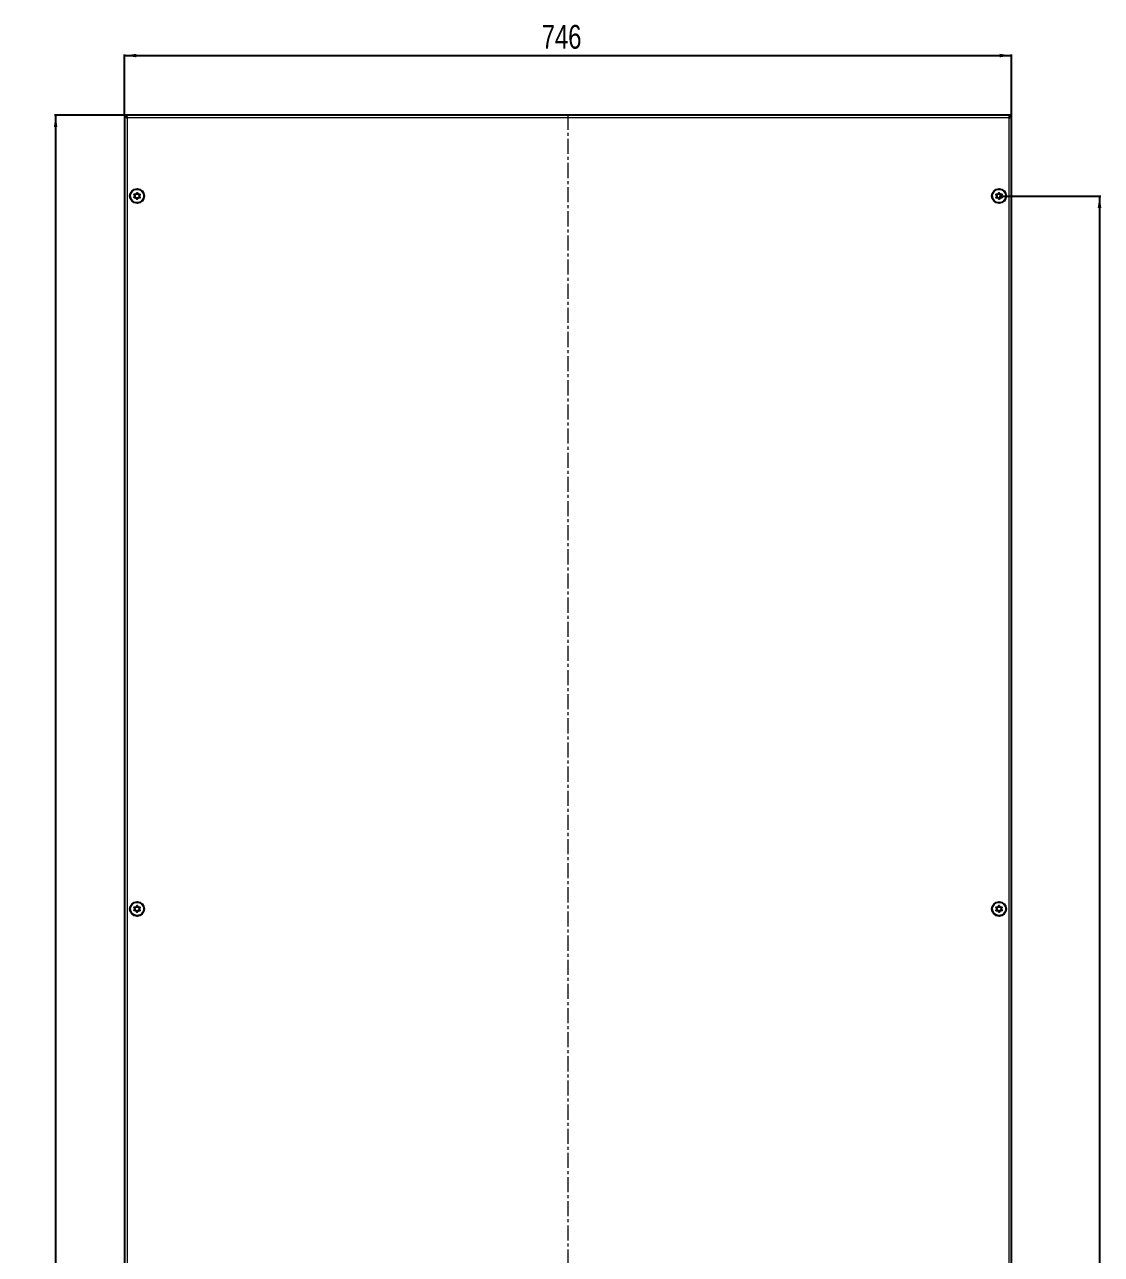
# Model space of a CAD drawing. Header units: millimetres. Extents: x -261 to 1716, y -869 to 1304.
# Drawn here: x -261 to 645, y 238 to 1273 of the extents above; entities that cross this region are included whole.
import ezdxf

# ---------------------------------------------------------------- set-up
doc = ezdxf.new("R2010")
doc.units = ezdxf.units.MM
doc.linetypes.add('CENTERX2', pattern=[20.32, 12.7, -2.54, 2.54, -2.54])
doc.layers.add('FORMAT', color=7, linetype='Continuous')
doc.styles.add('SLDTEXTSTYLE0', font='TXT', dxfattribs={"width": 0.75})
doc.dimstyles.new('SLDDIMSTYLE0', dxfattribs={"dimtxt": 20, "dimasz": 10, "dimexe": 0, "dimexo": 0.0625, "dimgap": 5, "dimtad": 2, "dimdec": 1, "dimrnd": 1e-09, "dimzin": 12, "dimdsep": 46, "dimtxsty": 'SLDTEXTSTYLE0', "dimsah": 1, "dimcen": 0.09, "dimadec": 0, "dimazin": 3, "dimtfac": 1, "dimtofl": 0, "dimtmove": 0, "dimatfit": 3, "dimfxl": 0, "dimfrac": 2, "dimtolj": 1, "dimtzin": 12, "dimarcsym": 0})

# ---------------------------------------------------------------- blocks, each defined once
blk = doc.blocks.new('_D')
at = {"layer": 'FORMAT'}
for p, q in [((-176.5, 1196.9), (-176.5, 1248.1)), ((-176.5, 1247.1), (569.5, 1247.1)), ((569.5, 1196.9), (569.5, 1248.1))]:
    blk.add_line(p, q, dxfattribs=at)
for points in [[(-176.5, 1247.1), (-166.5, 1245.6), (-166.5, 1248.6)], [(569.5, 1247.1), (559.5, 1248.6), (559.5, 1245.6)]]:
    blk.add_solid(points, dxfattribs=at)
at = {"layer": 'FORMAT', "insert": (174.3, 1272.9), "char_height": 20, "attachment_point": 1, "style": 'SLDTEXTSTYLE0'}
blk.add_mtext('746', dxfattribs=at)
blk = doc.blocks.new('_D_1')
at = {"layer": 'FORMAT'}
for p, q in [((-174.8, 1196.9), (-235.5, 1196.9)), ((-234.5, 1196.9), (-234.5, -764.1)), ((-174.8, -764.1), (-235.5, -764.1))]:
    blk.add_line(p, q, dxfattribs=at)
for points in [[(-234.5, 1196.9), (-236, 1186.9), (-233, 1186.9)], [(-234.5, -764.1), (-233, -754.1), (-236, -754.1)]]:
    blk.add_solid(points, dxfattribs=at)
at = {"layer": 'FORMAT', "insert": (-260.3, 186.9), "char_height": 20, "attachment_point": 1, "rotation": 90, "style": 'SLDTEXTSTYLE0'}
blk.add_mtext('1961', dxfattribs=at)
blk = doc.blocks.new('_D_2')
at = {"layer": 'FORMAT'}
for p, q in [((559, 1128.9), (644.5, 1128.9)), ((643.5, 1128.9), (643.5, -696.1)), ((559, -696.1), (644.5, -696.1))]:
    blk.add_line(p, q, dxfattribs=at)
for points in [[(643.5, 1128.9), (642, 1118.9), (645, 1118.9)], [(643.5, -696.1), (645, -686.1), (642, -686.1)]]:
    blk.add_solid(points, dxfattribs=at)
at = {"layer": 'FORMAT', "insert": (617.7, 186.9), "char_height": 20, "attachment_point": 1, "rotation": 90, "style": 'SLDTEXTSTYLE0'}
blk.add_mtext('1825', dxfattribs=at)

msp = doc.modelspace()

# ---------------------------------------------------------------- linework, layer by layer
at = {"color": 7, "linetype": 'Continuous', "lineweight": 25}
for p, q in [((-176.5, 1196.92), (-176.5, -764.08)), ((-176.5, 1196.92), (-175, 1196.92)), ((567.8, 1196.92), (-174.8, 1196.92)), ((-174.8, 1195.8), (-174.8, 1196.92)), ((567.8, 1196.92), (567.8, 1195.8)), ((569.5, 1196.92), (568, 1196.92)), ((569.5, -764.08), (569.5, 1196.92))]:
    msp.add_line(p, q, dxfattribs=at)
at = {"color": 8, "linetype": 'Continuous', "lineweight": 18}
for p, q in [((567.4, 1194.82), (-174.4, 1194.82)), ((-174.4, 1194.82), (-174.4, -761.98)), ((567.4, -761.98), (567.4, 1194.82))]:
    msp.add_line(p, q, dxfattribs=at)
at = {"color": 7, "linetype": 'Continuous', "lineweight": 25}
for centre, radius in [((-166, 1128.92), 6), ((-166, 1128.92), 5.79), ((-166, 1128.92), 1.85), ((559, 1128.92), 6), ((559, 1128.92), 5.79), ((559, 1128.92), 1.85), ((-166, 528.92), 6), ((-166, 528.92), 5.79), ((-166, 528.92), 1.85), ((559, 528.92), 6), ((559, 528.92), 5.79), ((559, 528.92), 1.85)]:
    msp.add_circle(centre, radius, dxfattribs=at)
for points, knots in [([(-176.5, 1196.92), (-176.46, 1196.75), (-176.4, 1196.39), (-175.89, 1195.85), (-175.19, 1195.33), (-174.65, 1194.99), (-174.4, 1194.82)], [0, 0, 0, 0, 0.2547568, 0.5096489, 0.7645419, 1, 1, 1, 1]), ([(-175, 1196.92), (-174.99, 1196.88), (-174.99, 1196.74), (-174.98, 1196.56), (-174.95, 1196.38), (-174.91, 1196.2), (-174.86, 1196.02), (-174.8, 1195.82), (-174.74, 1195.64), (-174.67, 1195.45), (-174.57, 1195.22), (-174.49, 1195.02), (-174.42, 1194.88), (-174.4, 1194.82)], [0, 0, 0, 0, 0.0646097, 0.1943602, 0.2595315, 0.3241372, 0.4538797, 0.5190469, 0.5980031, 0.7169187, 0.7959773, 0.9175077, 1, 1, 1, 1]), ([(567.4, 1194.82), (567.69, 1195), (568.25, 1195.36), (568.95, 1195.89), (569.42, 1196.42), (569.48, 1196.76), (569.5, 1196.92)], [0, 0, 0, 0, 0.2547527, 0.5096447, 0.7645377, 1, 1, 1, 1]), ([(567.4, 1194.82), (567.43, 1194.87), (567.49, 1195.01), (567.57, 1195.19), (567.64, 1195.37), (567.72, 1195.55), (567.78, 1195.73), (567.85, 1195.92), (567.9, 1196.11), (567.94, 1196.3), (567.98, 1196.53), (568, 1196.72), (568, 1196.87), (568, 1196.92)], [0, 0, 0, 0, 0.0646097, 0.1943602, 0.2595315, 0.3241372, 0.4538797, 0.5190469, 0.5980031, 0.7169187, 0.7959773, 0.9175077, 1, 1, 1, 1]), ([(-163.54, 1130.27), (-163.55, 1130.28), (-163.57, 1130.31), (-163.62, 1130.33), (-163.76, 1130.35), (-164.15, 1130.34), (-164.69, 1130.33), (-165.25, 1130.64), (-165.52, 1131.07), (-165.7, 1131.42), (-165.81, 1131.63), (-165.88, 1131.7), (-165.91, 1131.72), (-165.95, 1131.72), (-165.98, 1131.71), (-166.04, 1131.67), (-166.19, 1131.45), (-166.4, 1131.03), (-166.85, 1130.48), (-167.56, 1130.39), (-168.03, 1130.44), (-168.3, 1130.43), (-168.36, 1130.4), (-168.39, 1130.38), (-168.4, 1130.35), (-168.4, 1130.32), (-168.4, 1130.28), (-168.37, 1130.2), (-168.26, 1130), (-168.06, 1129.67), (-167.84, 1129.21), (-167.88, 1128.57), (-168.18, 1128.12), (-168.4, 1127.8), (-168.46, 1127.66), (-168.46, 1127.6), (-168.45, 1127.57), (-168.42, 1127.54), (-168.37, 1127.52), (-168.23, 1127.5), (-167.84, 1127.51), (-167.3, 1127.52), (-166.74, 1127.21), (-166.47, 1126.78), (-166.29, 1126.42), (-166.18, 1126.22), (-166.11, 1126.15), (-166.08, 1126.13), (-166.04, 1126.12), (-166.01, 1126.13), (-165.95, 1126.17), (-165.8, 1126.39), (-165.59, 1126.82), (-165.14, 1127.37), (-164.43, 1127.46), (-163.96, 1127.41), (-163.69, 1127.42), (-163.63, 1127.45), (-163.6, 1127.47), (-163.59, 1127.49), (-163.59, 1127.53), (-163.59, 1127.57), (-163.62, 1127.65), (-163.73, 1127.85), (-163.93, 1128.17), (-164.15, 1128.64), (-164.11, 1129.27), (-163.81, 1129.72), (-163.59, 1130.05), (-163.53, 1130.19), (-163.53, 1130.25), (-163.54, 1130.27), (-163.54, 1130.27)], [0, 0, 0, 0, 0.0020087, 0.00442, 0.0093647, 0.0255282, 0.0677053, 0.0957862, 0.1246456, 0.1503415, 0.1605194, 0.1633943, 0.1656965, 0.1672448, 0.1688741, 0.1707699, 0.1786058, 0.2119941, 0.2499945, 0.2879948, 0.3213831, 0.329219, 0.3311148, 0.3327441, 0.3342924, 0.3362166, 0.3385353, 0.3413178, 0.349662, 0.3753578, 0.4042173, 0.4322982, 0.4744753, 0.4906388, 0.4966691, 0.49844, 0.5, 0.5020087, 0.50442, 0.5093647, 0.5255282, 0.5677053, 0.5957862, 0.6246456, 0.6503415, 0.6605194, 0.6633943, 0.6656965, 0.6672448, 0.6688741, 0.6707699, 0.6786058, 0.7119941, 0.7499945, 0.7879948, 0.8213831, 0.829219, 0.8311148, 0.8327441, 0.8342924, 0.8362166, 0.8385353, 0.8413178, 0.849662, 0.8753578, 0.9042173, 0.9322982, 0.9744753, 0.9906388, 0.9966691, 0.99844, 1, 1, 1, 1]), ([(556.55, 1130.27), (556.55, 1130.26), (556.54, 1130.24), (556.55, 1130.18), (556.61, 1130.05), (556.82, 1129.72), (557.12, 1129.27), (557.16, 1128.64), (556.94, 1128.17), (556.73, 1127.84), (556.62, 1127.63), (556.6, 1127.54), (556.6, 1127.5), (556.61, 1127.47), (556.64, 1127.45), (556.7, 1127.42), (556.97, 1127.41), (557.44, 1127.46), (558.15, 1127.37), (558.6, 1126.82), (558.81, 1126.39), (558.96, 1126.17), (559.02, 1126.13), (559.05, 1126.12), (559.08, 1126.13), (559.12, 1126.14), (559.15, 1126.17), (559.2, 1126.24), (559.31, 1126.43), (559.48, 1126.78), (559.75, 1127.21), (560.31, 1127.52), (560.85, 1127.51), (561.24, 1127.5), (561.39, 1127.52), (561.44, 1127.55), (561.46, 1127.57), (561.47, 1127.61), (561.46, 1127.67), (561.4, 1127.8), (561.19, 1128.12), (560.89, 1128.57), (560.85, 1129.21), (561.07, 1129.67), (561.28, 1130.01), (561.39, 1130.22), (561.41, 1130.31), (561.41, 1130.35), (561.4, 1130.38), (561.37, 1130.4), (561.31, 1130.43), (561.04, 1130.44), (560.57, 1130.39), (559.86, 1130.48), (559.41, 1131.03), (559.2, 1131.45), (559.05, 1131.67), (558.99, 1131.71), (558.96, 1131.72), (558.93, 1131.72), (558.89, 1131.7), (558.86, 1131.68), (558.81, 1131.61), (558.7, 1131.41), (558.53, 1131.07), (558.26, 1130.64), (557.7, 1130.33), (557.16, 1130.34), (556.77, 1130.35), (556.62, 1130.33), (556.57, 1130.3), (556.56, 1130.28), (556.55, 1130.27)], [0, 0, 0, 0, 0.0020087, 0.00442, 0.0093647, 0.0255282, 0.0677053, 0.0957862, 0.1246456, 0.1503415, 0.1605194, 0.1633943, 0.1656965, 0.1672448, 0.1688741, 0.1707699, 0.1786058, 0.2119941, 0.2499945, 0.2879948, 0.3213831, 0.329219, 0.3311148, 0.3327441, 0.3342924, 0.3362166, 0.3385353, 0.3413178, 0.349662, 0.3753578, 0.4042173, 0.4322982, 0.4744753, 0.4906388, 0.4966691, 0.49844, 0.5, 0.5020087, 0.50442, 0.5093647, 0.5255282, 0.5677053, 0.5957862, 0.6246456, 0.6503415, 0.6605194, 0.6633943, 0.6656965, 0.6672448, 0.6688741, 0.6707699, 0.6786058, 0.7119941, 0.7499945, 0.7879948, 0.8213831, 0.829219, 0.8311148, 0.8327441, 0.8342924, 0.8362166, 0.8385353, 0.8413178, 0.849662, 0.8753578, 0.9042173, 0.9322982, 0.9744753, 0.9906388, 0.9966691, 0.99844, 1, 1, 1, 1]), ([(-163.54, 530.27), (-163.55, 530.28), (-163.57, 530.31), (-163.62, 530.33), (-163.76, 530.35), (-164.15, 530.34), (-164.69, 530.33), (-165.25, 530.64), (-165.52, 531.07), (-165.7, 531.42), (-165.81, 531.63), (-165.88, 531.7), (-165.91, 531.72), (-165.95, 531.72), (-165.98, 531.71), (-166.04, 531.67), (-166.19, 531.45), (-166.4, 531.03), (-166.85, 530.48), (-167.56, 530.39), (-168.03, 530.44), (-168.3, 530.43), (-168.36, 530.4), (-168.39, 530.38), (-168.4, 530.35), (-168.4, 530.32), (-168.4, 530.28), (-168.37, 530.2), (-168.26, 530), (-168.06, 529.67), (-167.84, 529.21), (-167.88, 528.57), (-168.18, 528.12), (-168.4, 527.8), (-168.46, 527.66), (-168.46, 527.6), (-168.45, 527.57), (-168.42, 527.54), (-168.37, 527.52), (-168.23, 527.5), (-167.84, 527.51), (-167.3, 527.52), (-166.74, 527.21), (-166.47, 526.78), (-166.29, 526.42), (-166.18, 526.22), (-166.11, 526.15), (-166.08, 526.13), (-166.04, 526.12), (-166.01, 526.13), (-165.95, 526.17), (-165.8, 526.39), (-165.59, 526.82), (-165.14, 527.37), (-164.43, 527.46), (-163.96, 527.41), (-163.69, 527.42), (-163.63, 527.45), (-163.6, 527.47), (-163.59, 527.49), (-163.59, 527.53), (-163.59, 527.57), (-163.62, 527.65), (-163.73, 527.85), (-163.93, 528.17), (-164.15, 528.64), (-164.11, 529.27), (-163.81, 529.72), (-163.59, 530.05), (-163.53, 530.19), (-163.53, 530.25), (-163.54, 530.27), (-163.54, 530.27)], [0, 0, 0, 0, 0.0020087, 0.00442, 0.0093647, 0.0255282, 0.0677053, 0.0957862, 0.1246456, 0.1503415, 0.1605194, 0.1633943, 0.1656965, 0.1672448, 0.1688741, 0.1707699, 0.1786058, 0.2119941, 0.2499945, 0.2879948, 0.3213831, 0.329219, 0.3311148, 0.3327441, 0.3342924, 0.3362166, 0.3385353, 0.3413178, 0.349662, 0.3753578, 0.4042173, 0.4322982, 0.4744753, 0.4906388, 0.4966691, 0.49844, 0.5, 0.5020087, 0.50442, 0.5093647, 0.5255282, 0.5677053, 0.5957862, 0.6246456, 0.6503415, 0.6605194, 0.6633943, 0.6656965, 0.6672448, 0.6688741, 0.6707699, 0.6786058, 0.7119941, 0.7499945, 0.7879948, 0.8213831, 0.829219, 0.8311148, 0.8327441, 0.8342924, 0.8362166, 0.8385353, 0.8413178, 0.849662, 0.8753578, 0.9042173, 0.9322982, 0.9744753, 0.9906388, 0.9966691, 0.99844, 1, 1, 1, 1]), ([(556.55, 530.27), (556.55, 530.26), (556.54, 530.24), (556.55, 530.18), (556.61, 530.05), (556.82, 529.72), (557.12, 529.27), (557.16, 528.64), (556.94, 528.17), (556.73, 527.84), (556.62, 527.63), (556.6, 527.54), (556.6, 527.5), (556.61, 527.47), (556.64, 527.45), (556.7, 527.42), (556.97, 527.41), (557.44, 527.46), (558.15, 527.37), (558.6, 526.82), (558.81, 526.39), (558.96, 526.17), (559.02, 526.13), (559.05, 526.12), (559.08, 526.13), (559.12, 526.14), (559.15, 526.17), (559.2, 526.24), (559.31, 526.43), (559.48, 526.78), (559.75, 527.21), (560.31, 527.52), (560.85, 527.51), (561.24, 527.5), (561.39, 527.52), (561.44, 527.55), (561.46, 527.57), (561.47, 527.61), (561.46, 527.67), (561.4, 527.8), (561.19, 528.12), (560.89, 528.57), (560.85, 529.21), (561.07, 529.67), (561.28, 530.01), (561.39, 530.22), (561.41, 530.31), (561.41, 530.35), (561.4, 530.38), (561.37, 530.4), (561.31, 530.43), (561.04, 530.44), (560.57, 530.39), (559.86, 530.48), (559.41, 531.03), (559.2, 531.45), (559.05, 531.67), (558.99, 531.71), (558.96, 531.72), (558.93, 531.72), (558.89, 531.7), (558.86, 531.68), (558.81, 531.61), (558.7, 531.41), (558.53, 531.07), (558.26, 530.64), (557.7, 530.33), (557.16, 530.34), (556.77, 530.35), (556.62, 530.33), (556.57, 530.3), (556.56, 530.28), (556.55, 530.27)], [0, 0, 0, 0, 0.0020087, 0.00442, 0.0093647, 0.0255282, 0.0677053, 0.0957862, 0.1246456, 0.1503415, 0.1605194, 0.1633943, 0.1656965, 0.1672448, 0.1688741, 0.1707699, 0.1786058, 0.2119941, 0.2499945, 0.2879948, 0.3213831, 0.329219, 0.3311148, 0.3327441, 0.3342924, 0.3362166, 0.3385353, 0.3413178, 0.349662, 0.3753578, 0.4042173, 0.4322982, 0.4744753, 0.4906388, 0.4966691, 0.49844, 0.5, 0.5020087, 0.50442, 0.5093647, 0.5255282, 0.5677053, 0.5957862, 0.6246456, 0.6503415, 0.6605194, 0.6633943, 0.6656965, 0.6672448, 0.6688741, 0.6707699, 0.6786058, 0.7119941, 0.7499945, 0.7879948, 0.8213831, 0.829219, 0.8311148, 0.8327441, 0.8342924, 0.8362166, 0.8385353, 0.8413178, 0.849662, 0.8753578, 0.9042173, 0.9322982, 0.9744753, 0.9906388, 0.9966691, 0.99844, 1, 1, 1, 1])]:
    msp.add_open_spline(points, degree=3, knots=knots, dxfattribs=at)
for points in [[(-174.4, 1194.82), (-174.43, 1195.1), (-174.5, 1195.65), (-174.6, 1196.34), (-174.7, 1196.83), (-174.76, 1196.89), (-174.8, 1196.92)], [(567.8, 1196.92), (567.77, 1196.89), (567.7, 1196.83), (567.6, 1196.34), (567.5, 1195.65), (567.44, 1195.1), (567.4, 1194.82)]]:
    msp.add_open_spline(points, degree=3, dxfattribs=at)
at = {"layer": 'FORMAT', "linetype": 'CENTERX2', "lineweight": 18}
msp.add_line((196.5, -766.08), (196.5, 1198.92), dxfattribs=at)

# ---------------------------------------------------------------- dimensions: what is measured, and where the dimension line sits
at = {"layer": 'FORMAT'}
dim = msp.add_linear_dim(base=(569.5, 1247.09), p1=(-176.5, 1196.92), p2=(569.5, 1196.92), dimstyle='SLDDIMSTYLE0', dxfattribs=at)
dim.commit()
dim.dimension.update_dxf_attribs({"geometry": '_D', "text_midpoint": (196.5, 1247.09), "dimtype": 160})
for base, p1, p2, picture, middle in [((-234.5, -764.08), (-174.8, 1196.92), (-174.8, -764.08), '_D_1', (-234.5, 216.42)), ((643.51, -696.08), (559, 1128.92), (559, -696.08), '_D_2', (643.51, 216.42))]:
    dim = msp.add_linear_dim(base=base, p1=p1, p2=p2, angle=90, dimstyle='SLDDIMSTYLE0', dxfattribs=at)
    dim.commit()
    dim.dimension.update_dxf_attribs({"geometry": picture, "text_midpoint": middle, "dimtype": 160})

doc.saveas('drawing.dxf')
